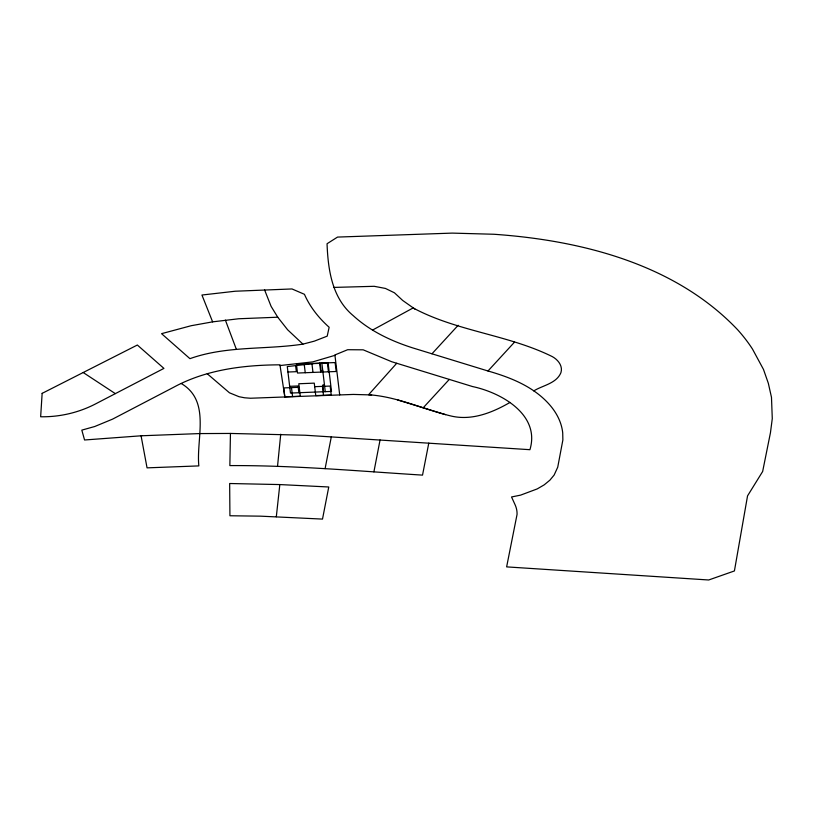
<?xml version="1.0" encoding="UTF-8"?>
<svg xmlns="http://www.w3.org/2000/svg" width="813" height="813" viewBox="0 0 813 813"><rect width="100%" height="100%" fill="white"/><g stroke="black" fill="none" stroke-linecap="round" stroke-linejoin="round"><path stroke-width="1.22" d="M339.702 394.905L334.905 354.946L347.669 349.712L363.177 349.824L391.673 361.714L472.566 386.561C501.245 392.618 540.513 414.701 529.924 449.691L305.251 435.24L230.445 433.441L229.855 465.595C294.215 465.27 358.36 471.123 422.526 475.117L428.786 443.115M277.518 466.388L280.729 434.223M276.318 516.733L279.824 484.568L328.757 486.987L322.507 519.09L260.587 516.164L229.927 515.757L229.662 483.511L279.824 484.568M373.899 471.886L380.067 439.935M325.098 468.634L331.328 436.774M396.734 363.269L368.574 394.752C397.445 396.571 423.959 409.701 451.855 416.195C472.343 420.717 492.556 412.516 510.015 402.425M431.967 353.797L458.176 325.271M423.207 407.78L449.294 379.407M487.983 370.992C511.082 377.578 534.71 387.029 550.564 405.88A125.517 72.469 0 0 1 562.718 432.933L562.87 439.965L557.738 467.16L554.141 475.046L549.883 480.178L544.202 484.853L537.23 488.908L520.645 495.117L511.54 496.967L515.137 504.873A61.595 35.559 0 0 1 517.048 514.466L506.631 566.885L708.702 579.984L734.413 570.95L747.543 495.879L762.655 471.489L770.45 432.74L772.279 418.624L771.486 397.364L768.336 383.299L763.478 369.417L752.523 349.133A297.71 171.889 0 0 0 737.584 329.702C675.227 264.052 581.417 240.343 493.877 234.256L452.241 233.107L337.537 237.081L327.05 243.737C328.025 269.51 331.968 298.046 353.177 315.607C369.986 331.013 390.951 340.911 412.486 347.822L487.983 370.992L514.477 342.171M372.517 330.088L413.126 307.944C456.642 331.338 508.084 334.692 552.342 356.633C557.962 359.702 563.114 366.002 560.899 372.74C556.316 383.604 542.789 385.311 533.785 390.901M141.899 435.738L84.562 439.985L81.818 430.128L94.745 426.51L112.57 419.132L173.596 387.293C206.035 369.641 243.514 365.017 279.936 364.824L284.824 396.856L300.292 396.236L298.798 383.756L314.265 383.136L315.769 395.616L331.237 394.996L330.169 386.063L314.692 386.683M334.946 355.342L312.761 361.887L280.048 365.545M302.924 344.133L314.306 341.155L327.202 336.145L329.153 327.263C318.838 318.066 309.987 307.04 304.438 294.306L291.999 288.95L235.231 291.227L201.939 295.028L212.62 321.857L238.737 318.757L277.741 317.212L287.629 329.783L302.924 344.133C265.384 349.844 226.36 345.627 189.937 358.665L161.553 333.665L191.207 325.708L212.62 321.857M287.944 372.019L296.339 371.683L295.617 365.626M322.751 370.626L321.105 370.687L320.22 363.34M289.662 386.317L298.066 385.972L298.869 392.73M324.468 384.915L322.822 384.986L323.635 391.734M299.225 387.303L283.747 387.923L284.824 396.856M333.828 287.416L374.214 286.308L385.443 288.442L394.457 292.812L402.679 300.444L414.854 309.042M230.445 433.441L199.409 433.583L141.066 435.788L147.051 467.861L198.839 465.9C196.055 438.278 211.024 401.053 181.248 383.512M371.643 394.935L353.309 394.427L250.495 398.238L244.642 397.791L239.052 396.714L229.459 392.801L207.244 373.746M397.699 399.966L445.585 414.65M83.2 372.517L115.294 393.604M277.741 317.212L271.095 306.359L264.581 289.885M225.384 320.109L236.349 349.285M327.375 362.862L328.452 371.795M321.867 363.269L325.281 391.673M319.641 363.177L320.718 372.11M322.426 386.368L323.503 395.301M311.907 363.482L312.975 372.415M304.164 363.797L305.241 372.73M291.481 387.608L292.558 396.541M42.144 393.36L40.65 416.764C59.613 417.099 78.566 412.689 95.416 403.99L163.921 368.391L137.356 345.027L42.144 393.36M313.777 363.594L287.284 366.561L290.475 393.065L331.511 391.419L328.096 363.015L313.777 363.594M335.119 362.557L296.43 364.102L297.507 373.035L336.186 371.49L335.119 362.557"/></g></svg>
